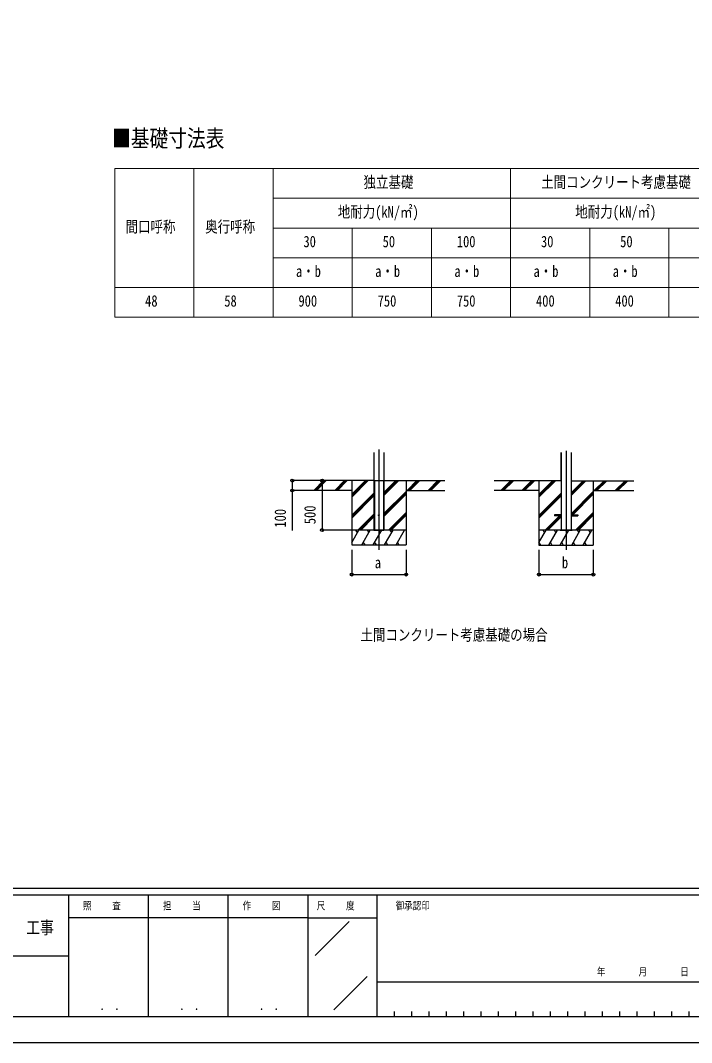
# Model space of a CAD drawing. Units: millimetres, scale not verified. Extents: x -14718 to 14718, y -10397 to 10401.
# Drawn here: x 4045 to 10826, y -10389 to -63 of the extents above; entities that cross this region are included whole.
import ezdxf
from ezdxf.enums import TextEntityAlignment as Align

# ---------------------------------------------------------------- set-up
doc = ezdxf.new("R2010")
doc.units = ezdxf.units.MM
doc.header["$LTSCALE"] = 50
doc.layers.add('0-1_TABLE1', color=7, linetype='Continuous', lineweight=18)
for name, color, linetype in [('0-2_USER1', 3, 'Continuous'), ('0-4_YKK_12', 2, 'Continuous'), ('0-5_YKK_A1', 4, 'Continuous'), ('0-6_YKK_D', 6, 'Continuous'), ('0-7_YKK_ZWAK', 7, 'Continuous')]:
    doc.layers.add(name, color=color, linetype=linetype)
doc.styles.add('ＭＳ ゴシック', font='')
doc.styles.get('ＭＳ ゴシック').set_extended_font_data('MS Gothic')

msp = doc.modelspace()

# ---------------------------------------------------------------- linework, layer by layer
at = {"layer": '0-1_TABLE1'}
for p, q in [((4997.57, -1559.87), (11397.57, -1559.87)), ((4997.57, -1559.87), (4997.57, -3059.87)), ((5797.57, -1559.87), (5797.57, -3059.87)), ((6597.57, -1559.87), (6597.57, -3059.87)), ((8997.57, -1559.87), (8997.57, -3059.87)), ((6597.57, -1859.87), (11397.57, -1859.87)), ((6597.57, -2159.87), (11397.57, -2159.87)), ((7397.57, -2159.87), (7397.57, -3059.87)), ((8197.57, -2159.87), (8197.57, -3059.87)), ((9797.57, -2159.87), (9797.57, -3059.87)), ((10597.57, -2159.87), (10597.57, -3059.87)), ((6597.57, -2459.87), (11397.57, -2459.87)), ((4997.57, -3059.87), (11397.57, -3059.87))]:
    msp.add_line(p, q, dxfattribs=at)
msp.add_lwpolyline([(4997.57, -2759.87), (7397.57, -2759.87), (8197.57, -2759.87), (11397.57, -2759.87)], dxfattribs=at)
at = {"layer": '0-4_YKK_12'}
for p, q in [((7667.57, -4397.75), (7667.57, -5411.6)), ((9558.57, -4409.4), (9558.57, -5412.6))]:
    msp.add_line(p, q, dxfattribs=at)
at = {"layer": '0-5_YKK_A1'}
for p, q in [((7617.57, -4427.25), (7617.57, -5211.6)), ((7717.57, -4427.25), (7717.57, -5211.6)), ((7717.57, -4427.25), (7717.57, -5211.6)), ((9508.17, -4427.25), (9508.17, -4712.6)), ((9508.57, -4427.25), (9508.57, -5212.6)), ((9608.57, -4427.25), (9608.57, -5212.6)), ((9610.17, -4427.25), (9610.17, -4712.6)), ((7617.57, -4711.6), (6941.62, -4711.6)), ((7008.3, -4810.2), (7106.9, -4711.6)), ((7021.04, -4811.6), (7121.04, -4711.6)), ((7035.19, -4811.6), (7135.19, -4711.6)), ((7220.44, -4810.2), (7319.03, -4711.6)), ((7233.18, -4811.6), (7333.18, -4711.6)), ((7247.32, -4811.6), (7347.32, -4711.6)), ((7392.57, -4711.6), (7392.57, -5361.6)), ((7392.57, -4878.48), (7559.45, -4711.6)), ((7392.57, -4864.34), (7545.31, -4711.6)), ((7392.57, -4850.2), (7531.17, -4711.6)), ((7617.57, -4711.6), (7717.57, -4711.6)), ((7620.07, -4711.6), (7620.07, -5211.6)), ((7621.57, -4711.6), (7621.57, -5211.6)), ((7713.57, -4711.6), (7713.57, -5211.6)), ((7715.07, -4711.6), (7715.07, -5211.6)), ((7717.57, -4861.85), (7867.82, -4711.6)), ((7717.57, -4847.71), (7853.68, -4711.6)), ((7717.57, -4833.56), (7839.53, -4711.6)), ((7717.57, -4711.6), (8333.19, -4711.6)), ((7942.57, -4711.6), (7942.57, -5361.6)), ((7951.67, -4811.6), (8051.67, -4711.6)), ((7965.81, -4811.6), (8065.81, -4711.6)), ((7979.95, -4811.6), (8079.95, -4711.6)), ((8163.8, -4811.6), (8263.8, -4711.6)), ((8177.94, -4811.6), (8277.94, -4711.6)), ((8192.08, -4811.6), (8292.08, -4711.6)), ((9507.76, -4712.6), (8832.62, -4712.6)), ((8899.31, -4811.2), (8997.9, -4712.6)), ((8912.04, -4812.6), (9012.05, -4712.6)), ((8926.19, -4812.6), (9026.19, -4712.6)), ((9111.44, -4811.2), (9210.04, -4712.6)), ((9124.18, -4812.6), (9224.18, -4712.6)), ((9138.32, -4812.6), (9238.32, -4712.6)), ((9283.57, -4712.6), (9283.57, -5362.6)), ((9283.57, -4879.48), (9450.45, -4712.6)), ((9283.57, -4865.34), (9436.31, -4712.6)), ((9283.57, -4851.2), (9422.17, -4712.6)), ((9507.27, -4712.6), (9507.87, -4712.6)), ((9608.57, -4862.85), (9758.82, -4712.6)), ((9608.57, -4848.71), (9744.68, -4712.6)), ((9608.57, -4834.56), (9730.54, -4712.6)), ((9608.57, -4712.6), (9608.67, -4712.6)), ((9608.67, -4712.6), (9608.97, -4712.6)), ((9609.38, -4712.6), (10241.78, -4712.6)), ((9609.87, -4712.6), (9610.17, -4712.6)), ((9833.57, -4712.6), (9833.57, -5362.6)), ((9842.67, -4812.6), (9942.67, -4712.6)), ((9856.81, -4812.6), (9956.81, -4712.6)), ((9870.95, -4812.6), (9970.95, -4712.6)), ((10054.8, -4812.6), (10154.8, -4712.6)), ((10068.94, -4812.6), (10168.94, -4712.6)), ((10083.08, -4812.6), (10183.08, -4712.6)), ((7392.57, -4811.6), (6941.62, -4811.6)), ((7392.57, -5062.33), (7617.57, -4837.33)), ((7392.57, -5076.47), (7617.57, -4851.47)), ((7717.57, -5045.69), (7942.57, -4820.7)), ((7717.57, -5059.84), (7942.57, -4834.84)), ((7717.57, -5073.98), (7942.57, -4848.98)), ((7942.57, -4811.6), (8333.19, -4811.6)), ((9283.57, -4812.6), (8832.62, -4812.6)), ((9283.57, -5063.33), (9508.57, -4838.33)), ((9283.57, -5077.47), (9508.57, -4852.47)), ((9608.57, -5046.69), (9833.57, -4821.7)), ((9611.31, -5058.1), (9833.57, -4835.84)), ((9625.45, -5058.1), (9833.57, -4849.98)), ((9833.57, -4812.6), (10241.78, -4812.6)), ((7392.57, -5090.61), (7617.57, -4865.61)), ((9283.57, -5091.61), (9508.57, -4866.61)), ((7455.43, -5211.6), (7617.57, -5049.46)), ((7763.79, -5211.6), (7942.57, -5032.83)), ((7777.94, -5211.6), (7942.57, -5046.97)), ((9508.57, -5058.1), (9441.07, -5058.1)), ((9441.07, -5058.1), (9441.07, -5067.1)), ((9500.93, -5058.1), (9508.57, -5050.46)), ((9500.93, -5058.1), (9508.57, -5050.46)), ((9608.57, -5058.1), (9676.07, -5058.1)), ((9654.79, -5212.6), (9833.57, -5033.83)), ((9668.94, -5212.6), (9833.57, -5047.97)), ((9676.07, -5058.1), (9676.07, -5067.1)), ((7469.57, -5211.6), (7617.57, -5063.6)), ((7483.71, -5211.6), (7617.57, -5077.74)), ((7792.08, -5211.6), (7942.57, -5061.11)), ((9346.43, -5212.6), (9491.93, -5067.1)), ((9360.57, -5212.6), (9506.07, -5067.1)), ((9374.71, -5212.6), (9508.57, -5078.74)), ((9508.57, -5067.1), (9441.07, -5067.1)), ((9608.57, -5074.98), (9616.45, -5067.1)), ((9608.57, -5074.98), (9616.45, -5067.1)), ((9608.57, -5067.1), (9676.07, -5067.1)), ((9683.08, -5212.6), (9833.57, -5062.11)), ((7942.57, -5211.6), (7392.57, -5211.6)), ((7392.57, -5337.05), (7465, -5211.6)), ((7450, -5237.58), (7435, -5211.6)), ((7493.87, -5361.6), (7580.47, -5211.6)), ((7565.47, -5237.58), (7550.47, -5211.6)), ((7609.34, -5361.6), (7695.94, -5211.6)), ((7680.94, -5237.58), (7665.94, -5211.6)), ((7724.81, -5361.6), (7811.41, -5211.6)), ((7796.41, -5237.58), (7781.41, -5211.6)), ((7840.28, -5361.6), (7926.88, -5211.6)), ((9833.57, -5212.6), (9283.57, -5212.6)), ((9283.57, -5338.05), (9356, -5212.6)), ((9341, -5238.58), (9326, -5212.6)), ((9384.87, -5362.6), (9471.47, -5212.6)), ((9456.47, -5238.58), (9441.47, -5212.6)), ((9497.67, -5212.6), (9619.47, -5212.6)), ((9500.34, -5362.6), (9586.94, -5212.6)), ((9571.94, -5238.58), (9556.94, -5212.6)), ((9615.81, -5362.6), (9702.41, -5212.6)), ((9687.41, -5238.58), (9672.41, -5212.6)), ((9731.28, -5362.6), (9817.88, -5212.6)), ((9802.88, -5238.58), (9787.88, -5212.6)), ((7392.57, -5361.6), (7942.57, -5361.6)), ((7508.86, -5335.62), (7523.86, -5361.6)), ((7624.33, -5335.62), (7639.33, -5361.6)), ((7739.81, -5335.62), (7754.81, -5361.6)), ((7855.27, -5335.62), (7870.27, -5361.6)), ((9283.57, -5362.6), (9833.57, -5362.6)), ((9284.4, -5336.62), (9299.39, -5362.6)), ((9399.87, -5336.62), (9414.86, -5362.6)), ((9515.34, -5336.62), (9530.33, -5362.6)), ((9630.81, -5336.62), (9645.81, -5362.6)), ((9746.28, -5336.62), (9761.27, -5362.6))]:
    msp.add_line(p, q, dxfattribs=at)
for points in [[(7617.57, -4427.25), (7617.57, -5211.6), (7717.57, -5211.6)], [(9506.97, -4427.25), (9506.97, -4712.6), (9507.27, -4712.6)], [(9608.97, -4427.25), (9608.97, -4712.6), (9609.27, -4712.6), (9609.87, -4712.6)], [(9507.87, -4712.6), (9508.17, -4712.6), (9508.47, -4712.6), (9508.57, -4712.6)]]:
    msp.add_lwpolyline(points, dxfattribs=at)
msp.add_circle((7667.57, -5061.6), 5, dxfattribs=at)
at = {"layer": '0-6_YKK_D'}
for p, q in [((6940.62, -4711.6), (6791.57, -4711.6)), ((7092.57, -4711.6), (7092.57, -5211.6)), ((6940.62, -4811.6), (6791.57, -4811.6)), ((7391.57, -5211.6), (7091.57, -5211.6)), ((7392.57, -5411.6), (7392.57, -5662.6)), ((7942.57, -5411.6), (7942.57, -5662.6)), ((9283.57, -5412.6), (9283.57, -5662.6)), ((9833.57, -5412.6), (9833.57, -5662.6)), ((7392.57, -5661.6), (7942.57, -5661.6)), ((9283.57, -5661.6), (9833.57, -5661.6))]:
    msp.add_line(p, q, dxfattribs=at)
msp.add_lwpolyline([(6792.57, -4711.6), (6792.57, -4811.6), (6792.57, -5216.7)], dxfattribs=at)
for centre in [(6792.57, -4711.6), (7092.57, -4711.6), (6792.57, -4811.6), (7092.57, -5211.6), (7392.57, -5661.6), (7942.57, -5661.6), (9283.57, -5661.6), (9833.57, -5661.6)]:
    msp.add_circle(centre, 14.88, dxfattribs=at)
at = {"layer": '0-7_YKK_ZWAK'}
for p, q in [((13632.57, -8831.6), (-13667.43, -8831.6)), ((4532.57, -8901.6), (-17.43, -8901.6)), ((5337.57, -8901.6), (5337.57, -10126.6)), ((6142.57, -8901.6), (6142.57, -10126.6)), ((6947.57, -8901.6), (6947.57, -10126.6)), ((7647.57, -8901.6), (6947.57, -8901.6)), ((11261.32, -8901.6), (7647.57, -8901.6)), ((7647.57, -8901.6), (7647.57, -10126.6)), ((6947.57, -9129.1), (4532.57, -9129.1)), ((6947.57, -9129.1), (7647.57, -9129.1)), ((7024.87, -9508.12), (7367.63, -9165.35)), ((-17.43, -9514.1), (4532.57, -9514.1)), ((7212.35, -10060.06), (7549.12, -9723.29)), ((7647.57, -9776.6), (11261.32, -9776.6)), ((7822.57, -10074.1), (7822.57, -10126.6)), ((7997.57, -10074.1), (7997.57, -10126.6)), ((8172.57, -10074.1), (8172.57, -10126.6)), ((8347.57, -10074.1), (8347.57, -10126.6)), ((8522.57, -10074.1), (8522.57, -10126.6)), ((8697.57, -10074.1), (8697.57, -10126.6)), ((8872.57, -10074.1), (8872.57, -10126.6)), ((9047.57, -10074.1), (9047.57, -10126.6)), ((9222.57, -10074.1), (9222.57, -10126.6)), ((9397.57, -10074.1), (9397.57, -10126.6)), ((9572.57, -10074.1), (9572.57, -10126.6)), ((9747.57, -10074.1), (9747.57, -10126.6)), ((9922.57, -10074.1), (9922.57, -10126.6)), ((10097.57, -10074.1), (10097.57, -10126.6)), ((10272.57, -10074.1), (10272.57, -10126.6)), ((10447.57, -10074.1), (10447.57, -10126.6)), ((10622.57, -10074.1), (10622.57, -10126.6)), ((10797.57, -10074.1), (10797.57, -10126.6)), ((-17.43, -10126.6), (4532.57, -10126.6)), ((4532.57, -10126.6), (6947.57, -10126.6)), ((6947.57, -10126.6), (7647.57, -10126.6)), ((7647.57, -10126.6), (11261.32, -10126.6))]:
    msp.add_line(p, q, dxfattribs=at)
msp.add_lwpolyline([(-14717.5, -10389.1), (14717.5, -10389.1), (14717.5, 10400.9), (-14717.5, 10400.9)], close=True, dxfattribs=at)
msp.add_lwpolyline([(6947.57, -8901.6), (4532.57, -8901.6), (4532.57, -10126.6)], dxfattribs=at)

# ---------------------------------------------------------------- texts
at = {"layer": '0-1_TABLE1', "style": 'ＭＳ ゴシック', "width": 0.8}
for s, p in [('独立基礎', (7511.97, -1788.62)), ('土間コンクリート考慮基礎', (9307.17, -1788.62)), ('地耐力(kN/㎡)', (7251.57, -2088.62)), ('地耐力(kN/㎡)', (9651.57, -2088.62)), ('間口呼称', (5107.77, -2238.62)), ('奥行呼称', (5911.97, -2238.62)), ('30', (6905.17, -2388.62)), ('50', (7705.17, -2388.62)), ('100', (8454.77, -2388.62)), ('30', (9305.17, -2388.62)), ('50', (10105.17, -2388.62)), ('a・b', (6829.57, -2688.62)), ('a・b', (7629.57, -2688.62)), ('a・b', (8429.57, -2688.62)), ('a・b', (9229.57, -2688.62)), ('a・b', (10029.57, -2688.62)), ('48', (5305.17, -2988.62)), ('58', (6105.17, -2988.62)), ('900', (6854.77, -2988.62)), ('750', (7654.77, -2988.62)), ('750', (8454.77, -2988.62)), ('400', (9254.77, -2988.62)), ('400', (10054.77, -2988.62))]:
    msp.add_text(s, height=115.5, dxfattribs=at).set_placement(p, align=Align.BOTTOM_LEFT)
at = {"layer": '0-2_USER1', "style": 'ＭＳ ゴシック', "width": 0.8}
for s, height, p in [('■基礎寸法表', 173.2, (4972.29, -1392.4)), ('土間コンクリート考慮基礎の場合', 115.5, (7481.5, -6362.6))]:
    msp.add_text(s, height=height, dxfattribs=at).set_placement(p, align=Align.BOTTOM_LEFT)
at = {"layer": '0-6_YKK_D', "style": 'ＭＳ ゴシック', "width": 0.8}
for s, p in [('100', (6762.57, -5186.7)), ('500', (7062.57, -5151.85))]:
    msp.add_text(s, height=115.5, rotation=90, dxfattribs=at).set_placement(p, align=Align.BOTTOM_LEFT)
for s, p in [('a', (7625.57, -5631.6)), ('b', (9516.57, -5631.6))]:
    msp.add_text(s, height=115.5, dxfattribs=at).set_placement(p, align=Align.BOTTOM_LEFT)
at = {"layer": '0-7_YKK_ZWAK', "style": 'ＭＳ ゴシック', "width": 0.8}
for s, height, p in [('照     査', 76.98, (4677.47, -9067.85)), ('担     当', 76.98, (5485.27, -9067.85)), ('作     図', 76.98, (6290.27, -9067.85)), ('尺     度', 76.98, (7039.97, -9067.85)), ('御承認印', 76.98, (7836.98, -9067.85)), ('工事', 128.3, (4103.17, -9330.23)), ('年        月        日', 76.98, (9869.67, -9735.35)), ('． ．', 90.71, (4847.5, -10089.33)), ('． ．', 90.71, (5652.5, -10089.33)), ('． ．', 90.71, (6457.5, -10089.33))]:
    msp.add_text(s, height=height, dxfattribs=at).set_placement(p, align=Align.BOTTOM_LEFT)

doc.saveas('drawing.dxf')
